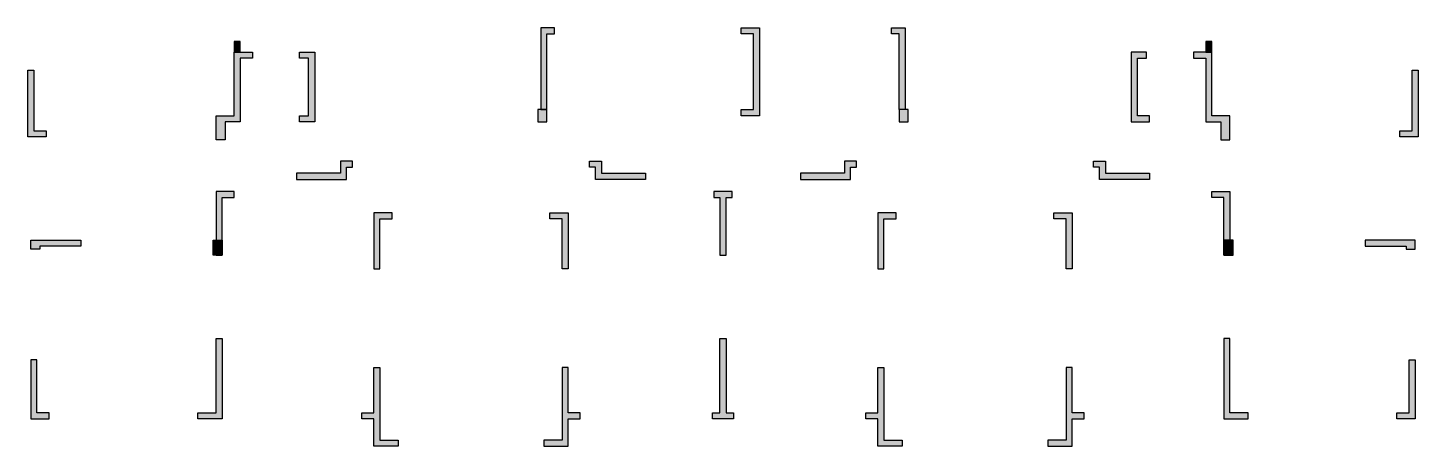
# Model space of a CAD drawing. Header units: millimetres. Extents: x 114323 to 160123, y 194392 to 208192.
import ezdxf

# ---------------------------------------------------------------- set-up
doc = ezdxf.new("R2010")
doc.units = ezdxf.units.MM
doc.header["$LTSCALE"] = 1000
doc.layers.add('DIM_MODI', color=6, linetype='Continuous', plot=False)
doc.layers.add('S-COLU-HATCH', color=30, linetype='Continuous')
doc.layers.add('S-COLU-LINE1', color=6, linetype='Continuous')

msp = doc.modelspace()

# ---------------------------------------------------------------- hatches: boundary and pattern name
at = {"layer": 'S-COLU-HATCH'}
for points in [[(131673, 208192), (131223, 208192), (131223, 205492), (131427, 205492), (131427, 205492), (131423, 205492), (131423, 207992), (131673, 207992)], [(137823, 208192), (138423, 208192), (138423, 205292), (137823, 205292), (137823, 205492), (138223, 205492), (138223, 207992), (137823, 207992)], [(142773, 208192), (143223, 208192), (143223, 205492), (143023, 205492), (143023, 205492), (143023, 205492), (143023, 207992), (142773, 207992)], [(121123, 207392), (121323, 207392), (121323, 207742), (121123, 207742)], [(153123, 207392), (153323, 207392), (153323, 207742), (153123, 207742)], [(120523, 204492), (120523, 205292), (121123, 205292), (121123, 207392), (121723, 207392), (121723, 207192), (121323, 207192), (121323, 205092), (120823, 205092), (120823, 204492)], [(123273, 205292), (123573, 205292), (123573, 207192), (123273, 207192), (123273, 207392), (123773, 207392), (123773, 205092), (123273, 205092)], [(151273, 205292), (150873, 205292), (150873, 207192), (151173, 207192), (151173, 207392), (150673, 207392), (150673, 205092), (151273, 205092)], [(153923, 204492), (153923, 205292), (153323, 205292), (153323, 207392), (152723, 207392), (152723, 207192), (153123, 207192), (153123, 205092), (153623, 205092), (153623, 204492)], [(114523, 206792), (114523, 204792), (114923, 204792), (114923, 204592), (114323, 204592), (114323, 206792)], [(159923, 204792), (159923, 206792), (160123, 206792), (160123, 204592), (159523, 204592), (159523, 204792)], [(125023, 203792), (124623, 203792), (124623, 203392), (123173, 203392), (123173, 203192), (124823, 203192), (124823, 203592), (125023, 203592)], [(132823, 203792), (133223, 203792), (133223, 203392), (134673, 203392), (134673, 203192), (133023, 203192), (133023, 203592), (132823, 203592)], [(141623, 203792), (141223, 203792), (141223, 203392), (139773, 203392), (139773, 203192), (141423, 203192), (141423, 203592), (141623, 203592)], [(149423, 203792), (149823, 203792), (149823, 203392), (151273, 203392), (151273, 203192), (149623, 203192), (149623, 203592), (149423, 203592)], [(121123, 202792), (120523, 202792), (120523, 201392), (120523, 201392), (120523, 200692), (120723, 200692), (120723, 202592), (121123, 202592)], [(137123, 200692), (137323, 200692), (137323, 200892), (137323, 202592), (137523, 202592), (137523, 202792), (136923, 202792), (136923, 202592), (137123, 202592), (137123, 200892)], [(153323, 202792), (153923, 202792), (153923, 201392), (153923, 200692), (153723, 200692), (153723, 202592), (153323, 202592)], [(126323, 202092), (125723, 202092), (125723, 200892), (125723, 200892), (125723, 200242), (125923, 200242), (125923, 201892), (126323, 201892)], [(131523, 202092), (132123, 202092), (132123, 200892), (132123, 200892), (132123, 200242), (131923, 200242), (131923, 201892), (131523, 201892)], [(142923, 202092), (142323, 202092), (142323, 200892), (142323, 200892), (142323, 200242), (142523, 200242), (142523, 201892), (142923, 201892)], [(148123, 202092), (148723, 202092), (148723, 200892), (148723, 200892), (148723, 200242), (148523, 200242), (148523, 201892), (148123, 201892)], [(114423, 201192), (116073, 201192), (116073, 200992), (114723, 200992), (114723, 200892), (114423, 200892)], [(120423, 201192), (120723, 201192), (120723, 200692), (120423, 200692)], [(154023, 201192), (153723, 201192), (153723, 200692), (154023, 200692)], [(160023, 201192), (158373, 201192), (158373, 200992), (159723, 200992), (159723, 200892), (160023, 200892)], [(120723, 195292), (119923, 195292), (119923, 195492), (120523, 195492), (120523, 197942), (120723, 197942)], [(137123, 197942), (137323, 197942), (137323, 195492), (137573, 195492), (137573, 195292), (136873, 195292), (136873, 195492), (137123, 195492)], [(153723, 195292), (154523, 195292), (154523, 195492), (153923, 195492), (153923, 197942), (153723, 197942)], [(114423, 195292), (115023, 195292), (115023, 195492), (114623, 195492), (114623, 197242), (114423, 197242)], [(125723, 196992), (125923, 196992), (125923, 194592), (126523, 194592), (126523, 194392), (125723, 194392), (125723, 195292), (125323, 195292), (125323, 195492), (125723, 195492)], [(132123, 196992), (131923, 196992), (131923, 194592), (131323, 194592), (131323, 194392), (132123, 194392), (132123, 195292), (132523, 195292), (132523, 195492), (132123, 195492)], [(142323, 196992), (142523, 196992), (142523, 194592), (143123, 194592), (143123, 194392), (142323, 194392), (142323, 195292), (141923, 195292), (141923, 195492), (142323, 195492)], [(148723, 196992), (148523, 196992), (148523, 194592), (147923, 194592), (147923, 194392), (148723, 194392), (148723, 195292), (149123, 195292), (149123, 195492), (148723, 195492)], [(160023, 195292), (159423, 195292), (159423, 195492), (159823, 195492), (159823, 197242), (160023, 197242)]]:
    msp.add_hatch(color=0, dxfattribs=at).paths.add_polyline_path(points)
h = msp.add_hatch(color=0, dxfattribs=at)
h.paths.add_polyline_path([(143023, 205092), (143323, 205092), (143323, 205492), (143023, 205492)])
h.paths.add_polyline_path([(131123, 205092), (131423, 205092), (131423, 205492), (131123, 205492)])

# ---------------------------------------------------------------- linework, layer by layer
at = {"layer": 'DIM_MODI'}
for points in [[(121123, 207392), (121323, 207392), (121323, 207742), (121123, 207742)], [(153123, 207392), (153323, 207392), (153323, 207742), (153123, 207742)]]:
    msp.add_lwpolyline(points, close=True, dxfattribs=at)
at = {"layer": 'S-COLU-LINE1', "linetype": 'ByBlock'}
for points in [[(131673, 208192), (131223, 208192), (131223, 205492), (131427, 205492), (131427, 205492), (131423, 205492), (131423, 207992), (131673, 207992)], [(137823, 208192), (138423, 208192), (138423, 205292), (137823, 205292), (137823, 205492), (138223, 205492), (138223, 207992), (137823, 207992)], [(142773, 208192), (143223, 208192), (143223, 205492), (143023, 205492), (143023, 205492), (143023, 205492), (143023, 207992), (142773, 207992)], [(120523, 204492), (120523, 205292), (121123, 205292), (121123, 207392), (121723, 207392), (121723, 207192), (121323, 207192), (121323, 205092), (120823, 205092), (120823, 204492)], [(153923, 204492), (153923, 205292), (153323, 205292), (153323, 207392), (152723, 207392), (152723, 207192), (153123, 207192), (153123, 205092), (153623, 205092), (153623, 204492)], [(114523, 206792), (114523, 204792), (114923, 204792), (114923, 204592), (114323, 204592), (114323, 206792)], [(131123, 205092), (131423, 205092), (131423, 205492), (131123, 205492)], [(143023, 205092), (143323, 205092), (143323, 205492), (143023, 205492)], [(125023, 203792), (124623, 203792), (124623, 203392), (123173, 203392), (123173, 203192), (124823, 203192), (124823, 203592), (125023, 203592), (125023, 203792)], [(132823, 203792), (133223, 203792), (133223, 203392), (134673, 203392), (134673, 203192), (133023, 203192), (133023, 203592), (132823, 203592), (132823, 203792)], [(141623, 203792), (141223, 203792), (141223, 203392), (139773, 203392), (139773, 203192), (141423, 203192), (141423, 203592), (141623, 203592), (141623, 203792)], [(149423, 203792), (149823, 203792), (149823, 203392), (151273, 203392), (151273, 203192), (149623, 203192), (149623, 203592), (149423, 203592), (149423, 203792)], [(121123, 202792), (120523, 202792), (120523, 201392), (120523, 201392), (120523, 200692), (120723, 200692), (120723, 202592), (121123, 202592)], [(137123, 200692), (137323, 200692), (137323, 200892), (137323, 200892), (137323, 202592), (137523, 202592), (137523, 202792), (136923, 202792), (136923, 202592), (137123, 202592), (137123, 200892), (137123, 200892)], [(153323, 202792), (153923, 202792), (153923, 201392), (153923, 201392), (153923, 200692), (153723, 200692), (153723, 202592), (153323, 202592)], [(126323, 202092), (125723, 202092), (125723, 200692), (125723, 200692), (125723, 200242), (125923, 200242), (125923, 201892), (126323, 201892), (126323, 202092)], [(131523, 202092), (132123, 202092), (132123, 200692), (132123, 200692), (132123, 200242), (131923, 200242), (131923, 201892), (131523, 201892), (131523, 202092)], [(142923, 202092), (142323, 202092), (142323, 200892), (142323, 200892), (142323, 200242), (142523, 200242), (142523, 201892), (142923, 201892), (142923, 202092)], [(148123, 202092), (148723, 202092), (148723, 200892), (148723, 200892), (148723, 200242), (148523, 200242), (148523, 201892), (148123, 201892), (148123, 202092)], [(114423, 201192), (116073, 201192), (116073, 200992), (114723, 200992), (114723, 200892), (114423, 200892)], [(120423, 201192), (120723, 201192), (120723, 200692), (120423, 200692)], [(154023, 201192), (153723, 201192), (153723, 200692), (154023, 200692)], [(160023, 201192), (158373, 201192), (158373, 200992), (159723, 200992), (159723, 200892), (160023, 200892)], [(120723, 195292), (119923, 195292), (119923, 195492), (120523, 195492), (120523, 197942), (120723, 197942)], [(137123, 197942), (137323, 197942), (137323, 195492), (137573, 195492), (137573, 195292), (136873, 195292), (136873, 195492), (137123, 195492)], [(153723, 195292), (154523, 195292), (154523, 195492), (153923, 195492), (153923, 197942), (153723, 197942)], [(114423, 195292), (115023, 195292), (115023, 195492), (114623, 195492), (114623, 197242), (114423, 197242)], [(125723, 196992), (125923, 196992), (125923, 194592), (126523, 194592), (126523, 194392), (125723, 194392), (125723, 195292), (125323, 195292), (125323, 195492), (125723, 195492)], [(132123, 196992), (131923, 196992), (131923, 194592), (131323, 194592), (131323, 194392), (132123, 194392), (132123, 195292), (132523, 195292), (132523, 195492), (132123, 195492)], [(142323, 196992), (142523, 196992), (142523, 194592), (143123, 194592), (143123, 194392), (142323, 194392), (142323, 195292), (141923, 195292), (141923, 195492), (142323, 195492)], [(148723, 196992), (148523, 196992), (148523, 194592), (147923, 194592), (147923, 194392), (148723, 194392), (148723, 195292), (149123, 195292), (149123, 195492), (148723, 195492)], [(160023, 195292), (159423, 195292), (159423, 195492), (159823, 195492), (159823, 197242), (160023, 197242)]]:
    msp.add_lwpolyline(points, close=True, dxfattribs=at)
at = {"layer": 'S-COLU-LINE1'}
for points in [[(123273, 205292), (123573, 205292), (123573, 207192), (123273, 207192), (123273, 207392), (123773, 207392), (123773, 205092), (123273, 205092), (123273, 205292)], [(151273, 205292), (150873, 205292), (150873, 207192), (151173, 207192), (151173, 207392), (150673, 207392), (150673, 205092), (151273, 205092), (151273, 205292)]]:
    msp.add_lwpolyline(points, dxfattribs=at)
at = {"layer": 'S-COLU-LINE1', "linetype": 'ByBlock'}
msp.add_lwpolyline([(159923, 204792), (159923, 206792), (160123, 206792), (160123, 204592), (159523, 204592), (159523, 204792), (159923, 204792)], dxfattribs=at)

doc.saveas('drawing.dxf')
